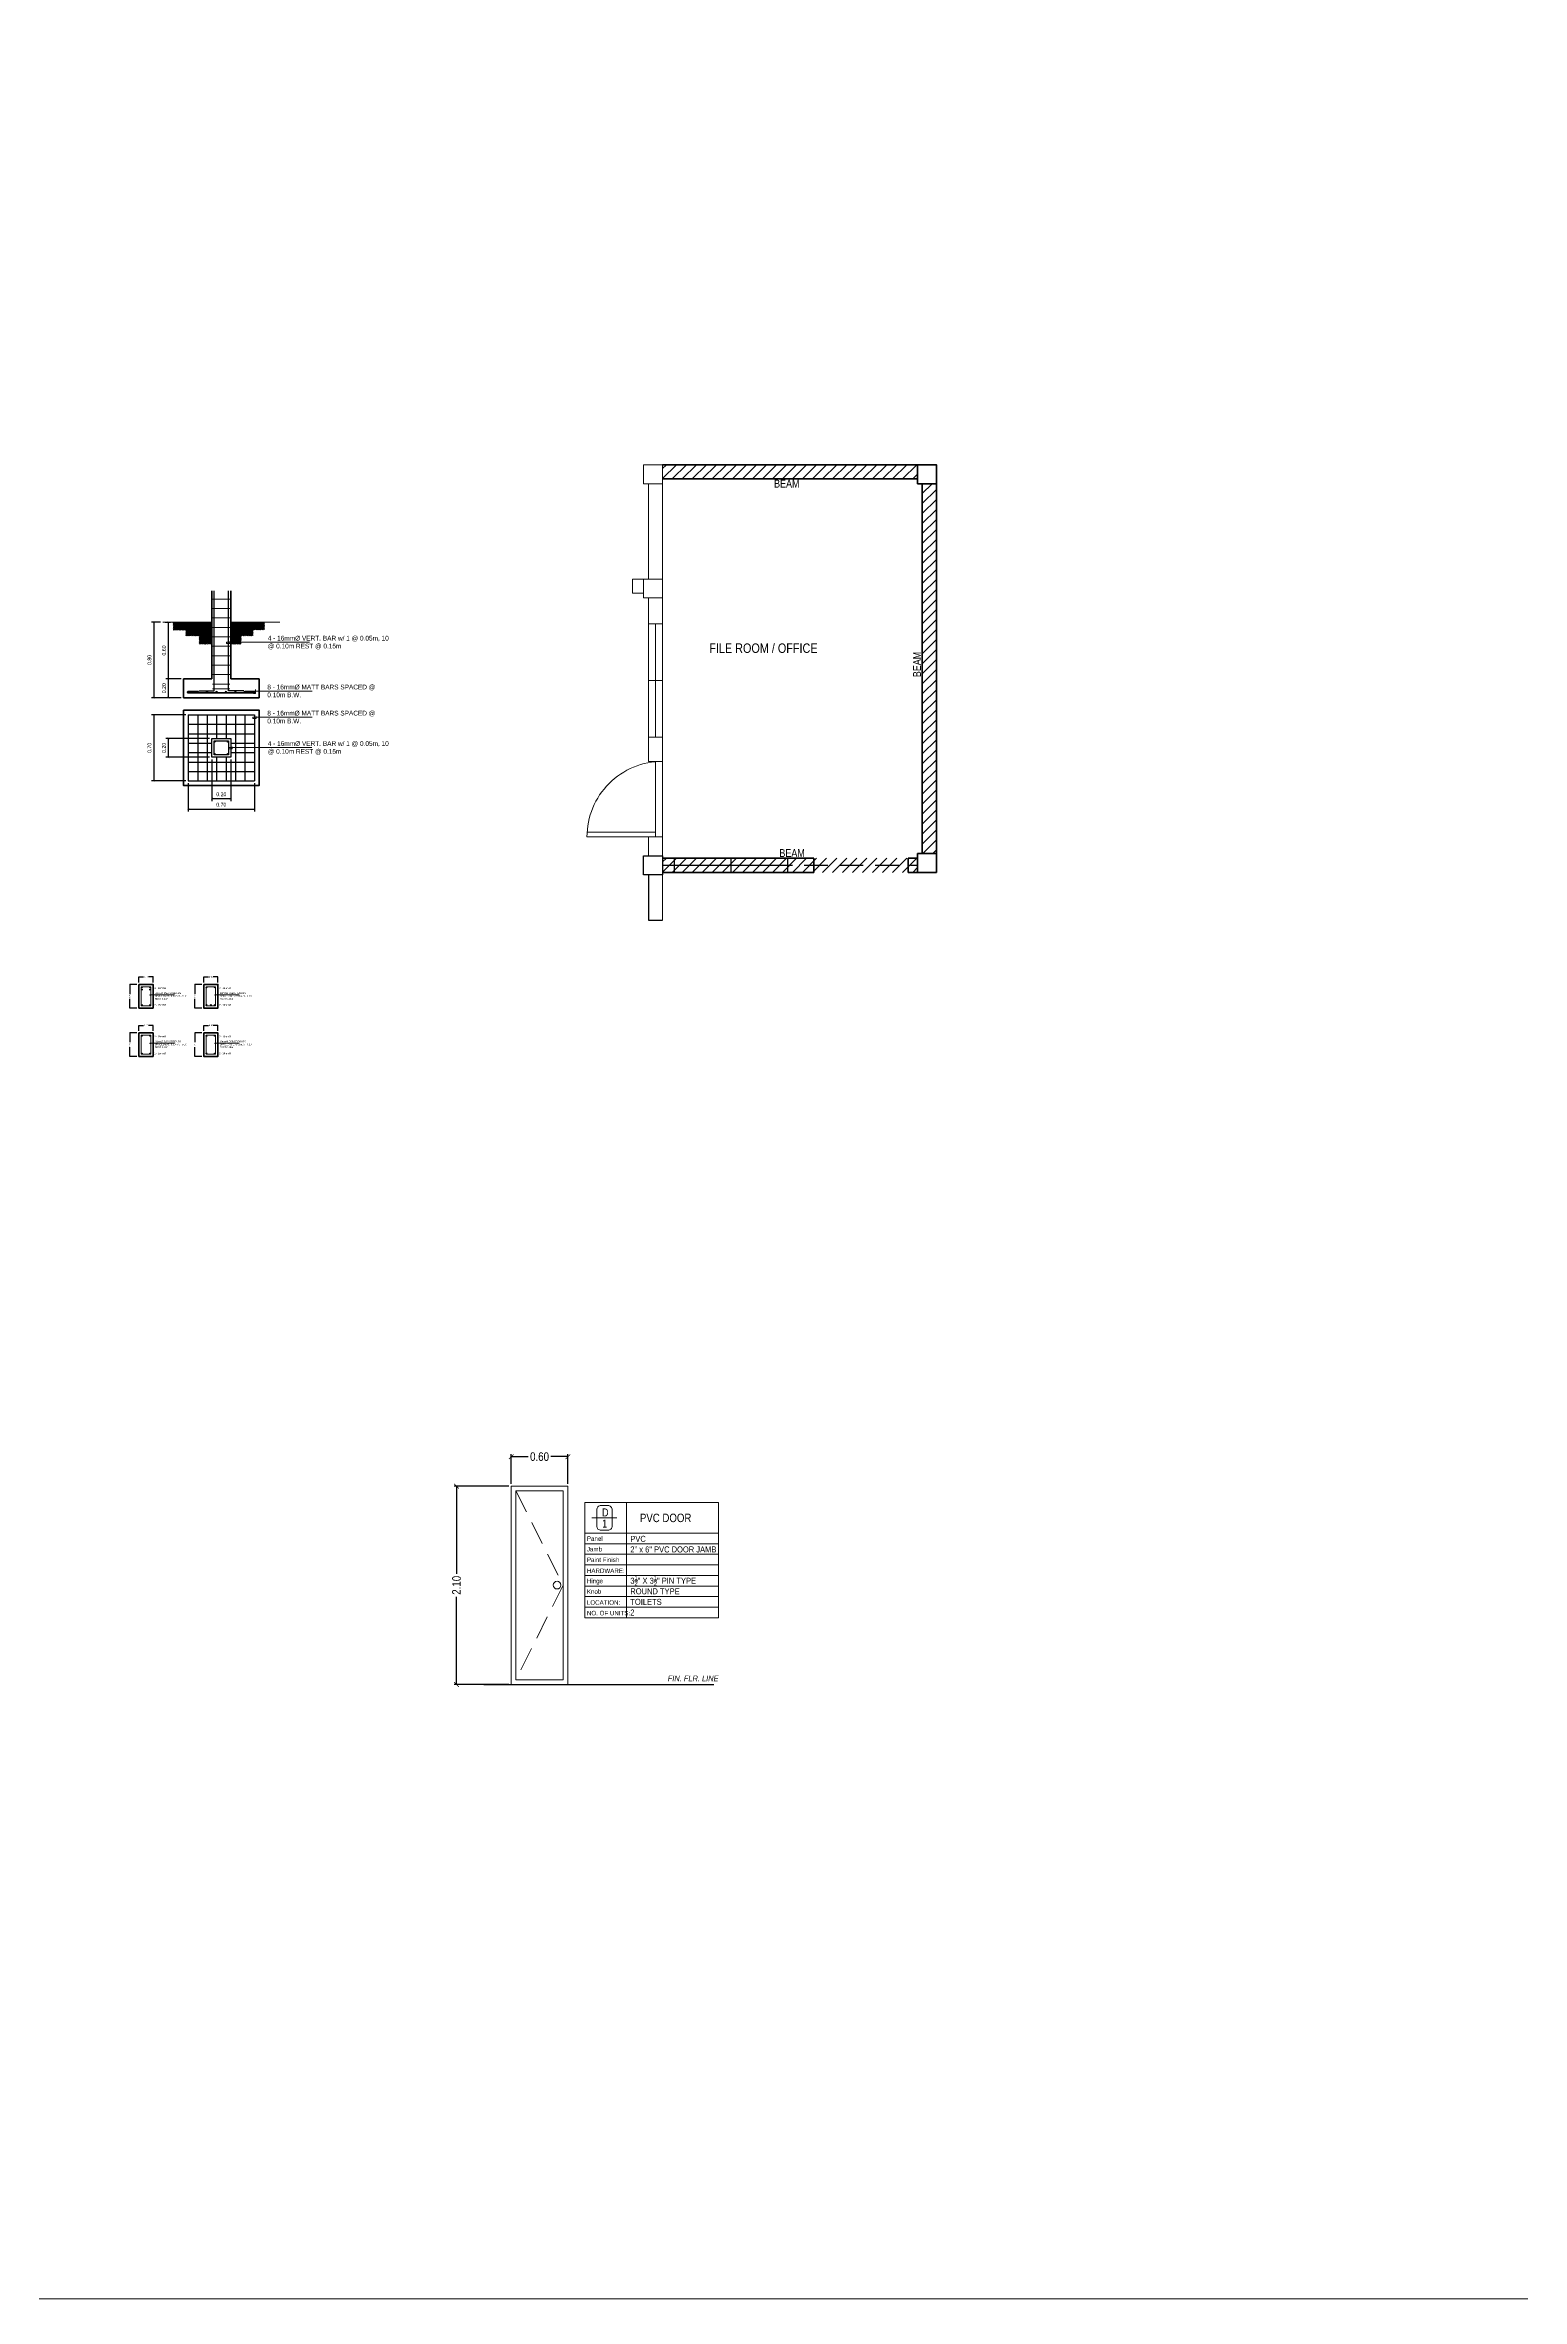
# Model space of a CAD drawing. Header units: metres. Extents: x -460 to 31334, y -1777 to 24987.
# Drawn here: x 140.36 to 155.99, y -602.96 to -579.1 of the extents above; entities that cross this region are included whole.
import ezdxf

# ---------------------------------------------------------------- set-up
doc = ezdxf.new("R2010")
doc.units = ezdxf.units.M
doc.header["$MEASUREMENT"] = 0
doc.linetypes.add('DASHED2', pattern=[0.375, 0.25, -0.125])
doc.layers.get('Defpoints').update_dxf_attribs({"color": 2})
doc.layers.add('01 FURNITURE', color=8, linetype='Continuous')
doc.layers.add('Anno_Door Sched', color=1, linetype='Continuous')
doc.layers.add('Arch_Door', color=1, linetype='Continuous', lineweight=18)
doc.styles.add('AN100', font='ARIALN.TTF', dxfattribs={"height": 0.25})
doc.styles.add('rs', font='ARIALN.TTF')
doc.styles.add('scale 75', font='ARIALN.TTF', dxfattribs={"height": 0.125})
doc.dimstyles.new('beam me', dxfattribs={"dimtxt": 0.015, "dimasz": 0.01, "dimexe": 0, "dimexo": 0.02, "dimgap": 0.01, "dimtad": 0, "dimzin": 0, "dimdsep": 46, "dimtxsty": 'rs', "dimblk": 'ARCHTICK', "dimcen": 0, "dimclrd": 1, "dimclre": 1, "dimclrt": 3, "dimadec": 0, "dimazin": 0, "dimtfac": 1, "dimtofl": 0, "dimtmove": 0, "dimatfit": 3, "dimldrblk": 'ARCHTICK', "dimfxl": 0.1, "dimtolj": 1, "dimtzin": 0, "dimarcsym": 0})
doc.dimstyles.new('column me', dxfattribs={"dimtxt": 0.04, "dimasz": 0.02, "dimexe": 0.025, "dimexo": 0.025, "dimgap": 0.025, "dimtad": 1, "dimzin": 0, "dimdsep": 46, "dimtxsty": 'rs', "dimblk": 'ARCHTICK', "dimcen": 0.025, "dimclrd": 1, "dimclre": 1, "dimclrt": 3, "dimadec": 0, "dimazin": 0, "dimtfac": 1, "dimtofl": 0, "dimtmove": 0, "dimatfit": 3, "dimldrblk": 'ARCHTICK', "dimfxl": 0.1, "dimtolj": 1, "dimtzin": 0, "dimarcsym": 0})
doc.dimstyles.new('Ra_20', dxfattribs={"dimtxt": 0.09, "dimasz": 0.05, "dimexe": 0.025, "dimexo": 0.025, "dimgap": 0.025, "dimtad": 0, "dimzin": 0, "dimdsep": 46, "dimtxsty": 'rs', "dimblk": 'ARCHTICK', "dimcen": 0.025, "dimclrd": 1, "dimclre": 1, "dimclrt": 3, "dimadec": 0, "dimazin": 0, "dimtfac": 1, "dimtofl": 0, "dimtmove": 0, "dimatfit": 3, "dimldrblk": 'ARCHTICK', "dimfxl": 0.1, "dimtolj": 1, "dimtzin": 0, "dimarcsym": 0})

# ---------------------------------------------------------------- blocks, each defined once
blk = doc.blocks.new('_ArchTick')
at = {"color": 0, "linetype": 'ByBlock', "const_width": 0.15}
blk.add_lwpolyline([(-0.5, -0.5), (0.5, 0.5)], dxfattribs=at)
blk = doc.blocks.new('*D209')
at = {"layer": '01 FURNITURE', "color": 1, "lineweight": -2, "transparency": 16777216}
for p, q in [((145.294, -594.329), (145.294, -594.017)), ((145.294, -594.042), (145.473, -594.042)), ((145.894, -594.042), (145.714, -594.042)), ((145.894, -594.329), (145.894, -594.017))]:
    blk.add_line(p, q, dxfattribs=at)
at = {"layer": 'Defpoints', "color": 0, "lineweight": 9, "transparency": 16777216}
for p in [(145.894, -594.042), (145.294, -594.354), (145.894, -594.354)]:
    blk.add_point(p, dxfattribs=at)
at = {"layer": '01 FURNITURE', "color": 1, "lineweight": -2, "transparency": 16777216, "xscale": 0.05, "yscale": 0.05, "zscale": 0.05, "rotation": 180}
blk.add_blockref('_ArchTick', (145.294, -594.042), dxfattribs=at)
at = {"layer": '01 FURNITURE', "color": 1, "lineweight": -2, "transparency": 16777216, "xscale": 0.05, "yscale": 0.05, "zscale": 0.05}
blk.add_blockref('_ArchTick', (145.894, -594.042), dxfattribs=at)
at = {"layer": '01 FURNITURE', "color": 3, "lineweight": 9, "transparency": 16777216, "insert": (145.594, -594.042), "char_height": 0.09, "attachment_point": 5, "style": 'rs'}
blk.add_mtext('\\A1;0.60', dxfattribs=at)
blk = doc.blocks.new('*D210')
at = {"layer": '01 FURNITURE', "color": 1, "lineweight": -2, "transparency": 16777216}
for p, q in [((145.269, -594.354), (144.69, -594.354)), ((144.715, -594.354), (144.715, -595.282)), ((144.715, -596.454), (144.715, -595.525)), ((145.269, -596.454), (144.69, -596.454))]:
    blk.add_line(p, q, dxfattribs=at)
at = {"layer": 'Defpoints', "color": 0, "lineweight": 9, "transparency": 16777216}
for p in [(145.294, -594.354), (144.715, -596.454), (145.294, -596.454)]:
    blk.add_point(p, dxfattribs=at)
at = {"layer": '01 FURNITURE', "color": 1, "lineweight": -2, "transparency": 16777216, "xscale": 0.05, "yscale": 0.05, "zscale": 0.05}
for p, rotation in [((144.715, -594.354), 90), ((144.715, -596.454), 270)]:
    blk.add_blockref('_ArchTick', p, dxfattribs=dict(at, rotation=rotation))
at = {"layer": '01 FURNITURE', "color": 3, "lineweight": 9, "transparency": 16777216, "insert": (144.715, -595.404), "char_height": 0.09, "attachment_point": 5, "rotation": 90, "style": 'rs'}
blk.add_mtext('\\A1;2.10', dxfattribs=at)
blk = doc.blocks.new('*D244')
at = {"layer": '01 FURNITURE', "color": 1, "lineweight": -2, "transparency": 16777216}
for p, q in [((141.85, -586.187), (141.485, -586.187)), ((141.51, -586.187), (141.51, -586.887)), ((141.85, -586.887), (141.485, -586.887))]:
    blk.add_line(p, q, dxfattribs=at)
at = {"layer": 'Defpoints', "color": 0, "lineweight": 9, "transparency": 16777216}
for p in [(141.875, -586.187), (141.51, -586.887), (141.875, -586.887)]:
    blk.add_point(p, dxfattribs=at)
at = {"layer": '01 FURNITURE', "color": 1, "lineweight": -2, "transparency": 16777216, "xscale": 0.02, "yscale": 0.02, "zscale": 0.02}
for p, rotation in [((141.51, -586.187), 90), ((141.51, -586.887), 270)]:
    blk.add_blockref('_ArchTick', p, dxfattribs=dict(at, rotation=rotation))
at = {"layer": '01 FURNITURE', "color": 3, "lineweight": 9, "transparency": 16777216, "insert": (141.464, -586.537), "char_height": 0.04, "attachment_point": 5, "rotation": 90, "style": 'rs'}
blk.add_mtext('\\A1;0.70', dxfattribs=at)
blk = doc.blocks.new('*D245')
at = {"layer": '01 FURNITURE', "color": 1, "lineweight": -2, "transparency": 16777216}
for p, q in [((142.1, -586.437), (141.638, -586.437)), ((141.663, -586.437), (141.663, -586.637)), ((142.1, -586.637), (141.638, -586.637))]:
    blk.add_line(p, q, dxfattribs=at)
at = {"layer": 'Defpoints', "color": 0, "lineweight": 9, "transparency": 16777216}
for p in [(142.125, -586.437), (141.663, -586.637), (142.125, -586.637)]:
    blk.add_point(p, dxfattribs=at)
at = {"layer": '01 FURNITURE', "color": 1, "lineweight": -2, "transparency": 16777216, "xscale": 0.02, "yscale": 0.02, "zscale": 0.02}
for p, rotation in [((141.663, -586.437), 90), ((141.663, -586.637), 270)]:
    blk.add_blockref('_ArchTick', p, dxfattribs=dict(at, rotation=rotation))
at = {"layer": '01 FURNITURE', "color": 3, "lineweight": 9, "transparency": 16777216, "insert": (141.618, -586.537), "char_height": 0.04, "attachment_point": 5, "rotation": 90, "style": 'rs'}
blk.add_mtext('\\A1;0.20', dxfattribs=at)
blk = doc.blocks.new('*D246')
at = {"layer": '01 FURNITURE', "color": 1, "lineweight": -2, "transparency": 16777216}
for p, q in [((141.875, -586.912), (141.875, -587.21)), ((142.575, -586.912), (142.575, -587.21)), ((141.875, -587.185), (142.575, -587.185))]:
    blk.add_line(p, q, dxfattribs=at)
at = {"layer": 'Defpoints', "color": 0, "lineweight": 9, "transparency": 16777216}
for p in [(141.875, -586.887), (142.575, -586.887), (142.575, -587.185)]:
    blk.add_point(p, dxfattribs=at)
at = {"layer": '01 FURNITURE', "color": 1, "lineweight": -2, "transparency": 16777216, "xscale": 0.02, "yscale": 0.02, "zscale": 0.02, "rotation": 180}
blk.add_blockref('_ArchTick', (141.875, -587.185), dxfattribs=at)
at = {"layer": '01 FURNITURE', "color": 1, "lineweight": -2, "transparency": 16777216, "xscale": 0.02, "yscale": 0.02, "zscale": 0.02}
blk.add_blockref('_ArchTick', (142.575, -587.185), dxfattribs=at)
at = {"layer": '01 FURNITURE', "color": 3, "lineweight": 9, "transparency": 16777216, "insert": (142.225, -587.139), "char_height": 0.04, "attachment_point": 5, "style": 'rs'}
blk.add_mtext('\\A1;0.70', dxfattribs=at)
blk = doc.blocks.new('*D247')
at = {"layer": '01 FURNITURE', "color": 1, "lineweight": -2, "transparency": 16777216}
for p, q in [((142.125, -586.662), (142.125, -587.1)), ((142.325, -586.662), (142.325, -587.1)), ((142.125, -587.075), (142.325, -587.075))]:
    blk.add_line(p, q, dxfattribs=at)
at = {"layer": 'Defpoints', "color": 0, "lineweight": 9, "transparency": 16777216}
for p in [(142.125, -586.637), (142.325, -586.637), (142.325, -587.075)]:
    blk.add_point(p, dxfattribs=at)
at = {"layer": '01 FURNITURE', "color": 1, "lineweight": -2, "transparency": 16777216, "xscale": 0.02, "yscale": 0.02, "zscale": 0.02, "rotation": 180}
blk.add_blockref('_ArchTick', (142.125, -587.075), dxfattribs=at)
at = {"layer": '01 FURNITURE', "color": 1, "lineweight": -2, "transparency": 16777216, "xscale": 0.02, "yscale": 0.02, "zscale": 0.02}
blk.add_blockref('_ArchTick', (142.325, -587.075), dxfattribs=at)
at = {"layer": '01 FURNITURE', "color": 3, "lineweight": 9, "transparency": 16777216, "insert": (142.225, -587.029), "char_height": 0.04, "attachment_point": 5, "style": 'rs'}
blk.add_mtext('\\A1;0.20', dxfattribs=at)
blk = doc.blocks.new('*D248')
at = {"layer": '01 FURNITURE', "color": 1, "lineweight": -2, "transparency": 16777216}
for p, q in [((141.63, -585.206), (141.688, -585.206)), ((141.663, -585.206), (141.663, -585.806)), ((141.8, -585.806), (141.638, -585.806))]:
    blk.add_line(p, q, dxfattribs=at)
at = {"layer": 'Defpoints', "color": 0, "lineweight": 9, "transparency": 16777216}
for p in [(141.605, -585.206), (141.663, -585.806), (141.825, -585.806)]:
    blk.add_point(p, dxfattribs=at)
at = {"layer": '01 FURNITURE', "color": 1, "lineweight": -2, "transparency": 16777216, "xscale": 0.02, "yscale": 0.02, "zscale": 0.02}
for p, rotation in [((141.663, -585.206), 90), ((141.663, -585.806), 270)]:
    blk.add_blockref('_ArchTick', p, dxfattribs=dict(at, rotation=rotation))
at = {"layer": '01 FURNITURE', "color": 3, "lineweight": 9, "transparency": 16777216, "insert": (141.618, -585.506), "char_height": 0.04, "attachment_point": 5, "rotation": 90, "style": 'rs'}
blk.add_mtext('\\A1;0.60', dxfattribs=at)
blk = doc.blocks.new('*D249')
at = {"layer": '01 FURNITURE', "color": 1, "lineweight": -2, "transparency": 16777216}
for p, q in [((141.8, -585.806), (141.638, -585.806)), ((141.663, -585.806), (141.663, -586.006)), ((141.8, -586.006), (141.638, -586.006))]:
    blk.add_line(p, q, dxfattribs=at)
at = {"layer": 'Defpoints', "color": 0, "lineweight": 9, "transparency": 16777216}
for p in [(141.825, -585.806), (141.663, -586.006), (141.825, -586.006)]:
    blk.add_point(p, dxfattribs=at)
at = {"layer": '01 FURNITURE', "color": 1, "lineweight": -2, "transparency": 16777216, "xscale": 0.02, "yscale": 0.02, "zscale": 0.02}
for p, rotation in [((141.663, -585.806), 90), ((141.663, -586.006), 270)]:
    blk.add_blockref('_ArchTick', p, dxfattribs=dict(at, rotation=rotation))
at = {"layer": '01 FURNITURE', "color": 3, "lineweight": 9, "transparency": 16777216, "insert": (141.618, -585.906), "char_height": 0.04, "attachment_point": 5, "rotation": 90, "style": 'rs'}
blk.add_mtext('\\A1;0.20', dxfattribs=at)
blk = doc.blocks.new('*D250')
at = {"layer": '01 FURNITURE', "color": 1, "lineweight": -2, "transparency": 16777216}
for p, q in [((141.58, -585.206), (141.485, -585.206)), ((141.51, -585.206), (141.51, -586.006)), ((141.8, -586.006), (141.485, -586.006))]:
    blk.add_line(p, q, dxfattribs=at)
at = {"layer": 'Defpoints', "color": 0, "lineweight": 9, "transparency": 16777216}
for p in [(141.605, -585.206), (141.51, -586.006), (141.825, -586.006)]:
    blk.add_point(p, dxfattribs=at)
at = {"layer": '01 FURNITURE', "color": 1, "lineweight": -2, "transparency": 16777216, "xscale": 0.02, "yscale": 0.02, "zscale": 0.02}
for p, rotation in [((141.51, -585.206), 90), ((141.51, -586.006), 270)]:
    blk.add_blockref('_ArchTick', p, dxfattribs=dict(at, rotation=rotation))
at = {"layer": '01 FURNITURE', "color": 3, "lineweight": 9, "transparency": 16777216, "insert": (141.464, -585.606), "char_height": 0.04, "attachment_point": 5, "rotation": 90, "style": 'rs'}
blk.add_mtext('\\A1;0.80', dxfattribs=at)
blk = doc.blocks.new('*D251')
at = {"layer": '01 FURNITURE', "color": 1, "lineweight": -2, "transparency": 16777216}
for p, q in [((141.332, -589.042), (141.256, -589.042)), ((141.256, -589.042), (141.256, -589.141)), ((141.256, -589.292), (141.256, -589.193)), ((141.332, -589.292), (141.256, -589.292))]:
    blk.add_line(p, q, dxfattribs=at)
at = {"layer": 'Defpoints', "color": 0, "lineweight": 9, "transparency": 16777216}
for p in [(141.352, -589.042), (141.256, -589.292), (141.352, -589.292)]:
    blk.add_point(p, dxfattribs=at)
at = {"layer": '01 FURNITURE', "color": 1, "lineweight": -2, "transparency": 16777216, "xscale": 0.01, "yscale": 0.01, "zscale": 0.01}
for p, rotation in [((141.256, -589.042), 90), ((141.256, -589.292), 270)]:
    blk.add_blockref('_ArchTick', p, dxfattribs=dict(at, rotation=rotation))
at = {"layer": '01 FURNITURE', "color": 3, "lineweight": 9, "transparency": 16777216, "insert": (141.256, -589.167), "char_height": 0.015, "attachment_point": 5, "rotation": 90, "style": 'rs'}
blk.add_mtext('\\A1;0.25', dxfattribs=at)
blk = doc.blocks.new('*D252')
at = {"layer": '01 FURNITURE', "color": 1, "lineweight": -2, "transparency": 16777216}
for p, q in [((141.352, -589.022), (141.352, -588.963)), ((141.352, -588.963), (141.401, -588.963)), ((141.502, -588.963), (141.453, -588.963)), ((141.502, -589.022), (141.502, -588.963))]:
    blk.add_line(p, q, dxfattribs=at)
at = {"layer": 'Defpoints', "color": 0, "lineweight": 9, "transparency": 16777216}
for p in [(141.502, -588.963), (141.352, -589.042), (141.502, -589.042)]:
    blk.add_point(p, dxfattribs=at)
at = {"layer": '01 FURNITURE', "color": 1, "lineweight": -2, "transparency": 16777216, "xscale": 0.01, "yscale": 0.01, "zscale": 0.01, "rotation": 180}
blk.add_blockref('_ArchTick', (141.352, -588.963), dxfattribs=at)
at = {"layer": '01 FURNITURE', "color": 1, "lineweight": -2, "transparency": 16777216, "xscale": 0.01, "yscale": 0.01, "zscale": 0.01}
blk.add_blockref('_ArchTick', (141.502, -588.963), dxfattribs=at)
at = {"layer": '01 FURNITURE', "color": 3, "lineweight": 9, "transparency": 16777216, "insert": (141.427, -588.963), "char_height": 0.015, "attachment_point": 5, "style": 'rs'}
blk.add_mtext('\\A1;0.15', dxfattribs=at)
blk = doc.blocks.new('*D253')
at = {"layer": '01 FURNITURE', "color": 1, "lineweight": -2, "transparency": 16777216}
for p, q in [((141.332, -589.555), (141.256, -589.555)), ((141.256, -589.555), (141.256, -589.654)), ((141.256, -589.805), (141.256, -589.706)), ((141.332, -589.805), (141.256, -589.805))]:
    blk.add_line(p, q, dxfattribs=at)
at = {"layer": 'Defpoints', "color": 0, "lineweight": 9, "transparency": 16777216}
for p in [(141.352, -589.555), (141.256, -589.805), (141.352, -589.805)]:
    blk.add_point(p, dxfattribs=at)
at = {"layer": '01 FURNITURE', "color": 1, "lineweight": -2, "transparency": 16777216, "xscale": 0.01, "yscale": 0.01, "zscale": 0.01}
for p, rotation in [((141.256, -589.555), 90), ((141.256, -589.805), 270)]:
    blk.add_blockref('_ArchTick', p, dxfattribs=dict(at, rotation=rotation))
at = {"layer": '01 FURNITURE', "color": 3, "lineweight": 9, "transparency": 16777216, "insert": (141.256, -589.68), "char_height": 0.015, "attachment_point": 5, "rotation": 90, "style": 'rs'}
blk.add_mtext('\\A1;0.25', dxfattribs=at)
blk = doc.blocks.new('*D254')
at = {"layer": '01 FURNITURE', "color": 1, "lineweight": -2, "transparency": 16777216}
for p, q in [((141.352, -589.535), (141.352, -589.476)), ((141.352, -589.476), (141.401, -589.476)), ((141.502, -589.476), (141.453, -589.476)), ((141.502, -589.535), (141.502, -589.476))]:
    blk.add_line(p, q, dxfattribs=at)
at = {"layer": 'Defpoints', "color": 0, "lineweight": 9, "transparency": 16777216}
for p in [(141.352, -589.555), (141.502, -589.476), (141.502, -589.555)]:
    blk.add_point(p, dxfattribs=at)
at = {"layer": '01 FURNITURE', "color": 1, "lineweight": -2, "transparency": 16777216, "xscale": 0.01, "yscale": 0.01, "zscale": 0.01, "rotation": 180}
blk.add_blockref('_ArchTick', (141.352, -589.476), dxfattribs=at)
at = {"layer": '01 FURNITURE', "color": 1, "lineweight": -2, "transparency": 16777216, "xscale": 0.01, "yscale": 0.01, "zscale": 0.01}
blk.add_blockref('_ArchTick', (141.502, -589.476), dxfattribs=at)
at = {"layer": '01 FURNITURE', "color": 3, "lineweight": 9, "transparency": 16777216, "insert": (141.427, -589.476), "char_height": 0.015, "attachment_point": 5, "style": 'rs'}
blk.add_mtext('\\A1;0.15', dxfattribs=at)
blk = doc.blocks.new('*D255')
at = {"layer": '01 FURNITURE', "color": 1, "lineweight": -2, "transparency": 16777216}
for p, q in [((142.019, -589.042), (141.943, -589.042)), ((141.943, -589.042), (141.943, -589.141)), ((141.943, -589.292), (141.943, -589.193)), ((142.019, -589.292), (141.943, -589.292))]:
    blk.add_line(p, q, dxfattribs=at)
at = {"layer": 'Defpoints', "color": 0, "lineweight": 9, "transparency": 16777216}
for p in [(142.039, -589.042), (141.943, -589.292), (142.039, -589.292)]:
    blk.add_point(p, dxfattribs=at)
at = {"layer": '01 FURNITURE', "color": 1, "lineweight": -2, "transparency": 16777216, "xscale": 0.01, "yscale": 0.01, "zscale": 0.01}
for p, rotation in [((141.943, -589.042), 90), ((141.943, -589.292), 270)]:
    blk.add_blockref('_ArchTick', p, dxfattribs=dict(at, rotation=rotation))
at = {"layer": '01 FURNITURE', "color": 3, "lineweight": 9, "transparency": 16777216, "insert": (141.943, -589.167), "char_height": 0.015, "attachment_point": 5, "rotation": 90, "style": 'rs'}
blk.add_mtext('\\A1;0.25', dxfattribs=at)
blk = doc.blocks.new('*D256')
at = {"layer": '01 FURNITURE', "color": 1, "lineweight": -2, "transparency": 16777216}
for p, q in [((142.039, -589.022), (142.039, -588.963)), ((142.039, -588.963), (142.088, -588.963)), ((142.189, -588.963), (142.14, -588.963)), ((142.189, -589.022), (142.189, -588.963))]:
    blk.add_line(p, q, dxfattribs=at)
at = {"layer": 'Defpoints', "color": 0, "lineweight": 9, "transparency": 16777216}
for p in [(142.189, -588.963), (142.039, -589.042), (142.189, -589.042)]:
    blk.add_point(p, dxfattribs=at)
at = {"layer": '01 FURNITURE', "color": 1, "lineweight": -2, "transparency": 16777216, "xscale": 0.01, "yscale": 0.01, "zscale": 0.01, "rotation": 180}
blk.add_blockref('_ArchTick', (142.039, -588.963), dxfattribs=at)
at = {"layer": '01 FURNITURE', "color": 1, "lineweight": -2, "transparency": 16777216, "xscale": 0.01, "yscale": 0.01, "zscale": 0.01}
blk.add_blockref('_ArchTick', (142.189, -588.963), dxfattribs=at)
at = {"layer": '01 FURNITURE', "color": 3, "lineweight": 9, "transparency": 16777216, "insert": (142.114, -588.963), "char_height": 0.015, "attachment_point": 5, "style": 'rs'}
blk.add_mtext('\\A1;0.15', dxfattribs=at)
blk = doc.blocks.new('*D257')
at = {"layer": '01 FURNITURE', "color": 1, "lineweight": -2, "transparency": 16777216}
for p, q in [((142.019, -589.555), (141.943, -589.555)), ((141.943, -589.555), (141.943, -589.654)), ((141.943, -589.805), (141.943, -589.706)), ((142.019, -589.805), (141.943, -589.805))]:
    blk.add_line(p, q, dxfattribs=at)
at = {"layer": 'Defpoints', "color": 0, "lineweight": 9, "transparency": 16777216}
for p in [(142.039, -589.555), (141.943, -589.805), (142.039, -589.805)]:
    blk.add_point(p, dxfattribs=at)
at = {"layer": '01 FURNITURE', "color": 1, "lineweight": -2, "transparency": 16777216, "xscale": 0.01, "yscale": 0.01, "zscale": 0.01}
for p, rotation in [((141.943, -589.555), 90), ((141.943, -589.805), 270)]:
    blk.add_blockref('_ArchTick', p, dxfattribs=dict(at, rotation=rotation))
at = {"layer": '01 FURNITURE', "color": 3, "lineweight": 9, "transparency": 16777216, "insert": (141.943, -589.68), "char_height": 0.015, "attachment_point": 5, "rotation": 90, "style": 'rs'}
blk.add_mtext('\\A1;0.25', dxfattribs=at)
blk = doc.blocks.new('*D258')
at = {"layer": '01 FURNITURE', "color": 1, "lineweight": -2, "transparency": 16777216}
for p, q in [((142.039, -589.535), (142.039, -589.476)), ((142.039, -589.476), (142.088, -589.476)), ((142.189, -589.476), (142.14, -589.476)), ((142.189, -589.535), (142.189, -589.476))]:
    blk.add_line(p, q, dxfattribs=at)
at = {"layer": 'Defpoints', "color": 0, "lineweight": 9, "transparency": 16777216}
for p in [(142.039, -589.555), (142.189, -589.476), (142.189, -589.555)]:
    blk.add_point(p, dxfattribs=at)
at = {"layer": '01 FURNITURE', "color": 1, "lineweight": -2, "transparency": 16777216, "xscale": 0.01, "yscale": 0.01, "zscale": 0.01, "rotation": 180}
blk.add_blockref('_ArchTick', (142.039, -589.476), dxfattribs=at)
at = {"layer": '01 FURNITURE', "color": 1, "lineweight": -2, "transparency": 16777216, "xscale": 0.01, "yscale": 0.01, "zscale": 0.01}
blk.add_blockref('_ArchTick', (142.189, -589.476), dxfattribs=at)
at = {"layer": '01 FURNITURE', "color": 3, "lineweight": 9, "transparency": 16777216, "insert": (142.114, -589.476), "char_height": 0.015, "attachment_point": 5, "style": 'rs'}
blk.add_mtext('\\A1;0.15', dxfattribs=at)
blk = doc.blocks.new('Door Description')
at = {"layer": 'Arch_Door', "color": 2, "linetype": 'Continuous', "ltscale": 0.5}
for p, q in [((20.298, 713.054), (22.525, 713.054)), ((20.298, 713.054), (20.298, 711.137)), ((22.525, 713.054), (22.525, 711.137)), ((20.298, 712.545), (22.525, 712.545)), ((20.298, 712.017), (22.525, 712.017)), ((20.298, 711.841), (22.525, 711.841)), ((20.298, 711.489), (22.525, 711.489)), ((20.298, 711.313), (22.525, 711.313)), ((20.298, 711.137), (22.525, 711.137))]:
    blk.add_line(p, q, dxfattribs=at)
at = {"layer": 'Arch_Door', "color": 1, "linetype": 'Continuous', "ltscale": 0.5}
for p, q in [((20.994, 713.054), (20.994, 712.545)), ((20.298, 712.369), (22.525, 712.369)), ((20.994, 712.545), (20.994, 711.137)), ((20.298, 712.193), (22.525, 712.193)), ((20.298, 711.665), (22.525, 711.665)), ((22.224, 711.313), (22.525, 711.313))]:
    blk.add_line(p, q, dxfattribs=at)
at = {"layer": 'Arch_Door', "color": 3, "char_height": 0.075, "width": 2.65528, "attachment_point": 1, "style": 'scale 75'}
for s, insert in [('Jamb', (20.334, 712.316)), ('Panel', (20.334, 712.492)), ('Paint Finish', (20.334, 712.14)), ('HARDWARE:', (20.334, 711.957)), ('Hinge', (20.334, 711.787)), ('Knob', (20.334, 711.611)), ('LOCATION:', (20.334, 711.429)), ('NO. OF UNITS:', (20.334, 711.253))]:
    blk.add_mtext(s, dxfattribs=dict(at, insert=insert))
blk = doc.blocks.new('Door')
at = {"layer": 'Anno_Door Sched', "lineweight": 9, "ltscale": 0.5}
blk.add_line((12.788, 558.385), (12.372, 558.385), dxfattribs=at)
at = {"layer": 'Anno_Door Sched', "lineweight": 9}
blk.add_lwpolyline([(12.524, 558.591), (12.637, 558.591, -0.414214), (12.71, 558.518), (12.71, 558.251, -0.414214), (12.637, 558.178), (12.524, 558.178, -0.414214), (12.451, 558.251), (12.451, 558.518, -0.414214)], format="xyb", close=True, dxfattribs=at)
at = {"layer": 'Anno_Door Sched', "linetype": 'Continuous', "insert": (12.538, 558.542), "char_height": 0.133, "width": 0.06509, "attachment_point": 1, "style": 'AN100'}
blk.add_mtext('D', dxfattribs=at)

msp = doc.modelspace()

# ---------------------------------------------------------------- hatches: boundary and pattern name
at = {"layer": '01 FURNITURE', "lineweight": 15, "transparency": 33554618}
h = msp.add_hatch(dxfattribs=at)
h.set_pattern_fill('ANSI31', color=1, scale=0.6)
h.paths.add_polyline_path([(149.59624, -583.54011), (146.89624, -583.54011), (146.89624, -583.69011), (149.59624, -583.69011)])
h = msp.add_hatch(dxfattribs=at)
h.set_pattern_fill('ANSI31', color=1, scale=0.6)
h.set_pattern_definition([(45, (15.954736, -28.636395), (-0.053033009, 0.053033009), [])])
h.paths.add_polyline_path([(149.79624, -583.74011), (149.64624, -583.74011), (149.64624, -587.65511), (149.79624, -587.65511)])
at = {"layer": '01 FURNITURE', "lineweight": 9, "transparency": 33554618}
h = msp.add_hatch(dxfattribs=at)
h.set_pattern_fill('EARTH', color=3, scale=0.1, angle=51)
h.set_pattern_definition([(51, (-27.880364, 0), (-0.0036956393, 0.0351616588), [0.025, -0.025]), (51, (-27.88765, 0.0059), (-0.0036956393, 0.0351616588), [0.025, -0.025]), (51, (-27.894936, 0.0118), (-0.0036956393, 0.0351616588), [0.025, -0.025]), (141, (-27.895398, 0.016195), (-0.0351616588, -0.0036956393), [0.025, -0.025]), (141, (-27.889498, 0.02348), (-0.0351616588, -0.0036956393), [0.025, -0.025]), (141, (-27.883598, 0.030766), (-0.0351616588, -0.0036956393), [0.025, -0.025])])
h.paths.add_polyline_path([(142.12469, -585.20579), (141.71661, -585.20579), (141.71661, -585.29035), (141.84748, -585.29035), (141.84748, -585.35159), (141.98978, -585.35159), (141.98978, -585.43878), (142.12469, -585.43878)])
h.paths.add_polyline_path([(142.56037, -585.28609), (142.68293, -585.28609), (142.68293, -585.20579), (142.32469, -585.20579), (142.32469, -585.43878), (142.43651, -585.43878), (142.43651, -585.35053), (142.56037, -585.35053)])
at = {"layer": '01 FURNITURE', "lineweight": 15, "transparency": 33554618}
h = msp.add_hatch(dxfattribs=at)
h.set_pattern_fill('ANSI31', color=1, scale=0.6)
h.set_pattern_definition([(45, (0, -4.165), (-0.053033009, 0.053033009), [])])
h.paths.add_polyline_path([(149.59624, -587.70511), (146.89624, -587.70511), (146.89624, -587.85511), (149.59624, -587.85511)])

# ---------------------------------------------------------------- linework, layer by layer
at = {"layer": '01 FURNITURE', "color": 18, "lineweight": 40, "true_color": 0x000000}
for p, q in [((146.89624, -583.54011), (149.79624, -583.54011)), ((146.89624, -583.69011), (149.59624, -583.69011)), ((149.79624, -583.54011), (149.79624, -587.85511)), ((149.64624, -583.74011), (149.64624, -587.65511)), ((146.89624, -587.70511), (148.49924, -587.70511)), ((149.49827, -587.70511), (149.59624, -587.70511)), ((149.49827, -587.70511), (149.49827, -587.85511)), ((146.89624, -587.85511), (148.49827, -587.85511)), ((149.49827, -587.85511), (149.79624, -587.85511))]:
    msp.add_line(p, q, dxfattribs=at)
at = {"layer": '01 FURNITURE', "color": 18, "lineweight": 20, "true_color": 0x000000}
for p, q in [((146.74624, -583.74011), (146.74624, -584.75011)), ((146.89624, -583.74011), (146.89624, -588.36241)), ((146.57942, -584.75011), (146.69624, -584.75011)), ((146.57942, -584.90011), (146.69624, -584.90011)), ((146.74624, -584.95011), (146.74624, -586.68011)), ((146.74624, -585.22211), (146.89624, -585.22211)), ((146.82124, -585.22211), (146.82124, -586.42211)), ((146.74624, -585.82211), (146.89624, -585.82211)), ((146.74624, -586.42211), (146.89624, -586.42211)), ((146.89624, -586.68011), (146.74624, -586.68011)), ((146.82124, -586.68353), (146.82124, -587.48011)), ((146.89624, -587.48011), (146.09624, -587.48011)), ((146.82124, -587.43011), (146.09774, -587.43011)), ((146.74624, -587.48011), (146.74624, -587.68011))]:
    msp.add_line(p, q, dxfattribs=at)
at = {"layer": '01 FURNITURE', "color": 250, "lineweight": 40}
for p, q in [((142.12469, -585.80579), (142.12469, -584.87553)), ((142.32469, -585.80579), (142.32469, -584.87553))]:
    msp.add_line(p, q, dxfattribs=at)
at = {"layer": '01 FURNITURE', "color": 250, "lineweight": 30}
for p, q in [((142.14969, -585.93281), (142.14969, -584.87553)), ((142.29969, -585.93281), (142.29969, -584.87553)), ((141.98758, -585.93281), (142.14969, -585.93281)), ((142.46345, -585.93281), (142.29969, -585.93281))]:
    msp.add_line(p, q, dxfattribs=at)
at = {"layer": '01 FURNITURE', "color": 250, "lineweight": 20}
msp.add_line((146.57942, -584.75011), (146.57942, -584.90011), dxfattribs=at)
at = {"layer": '01 FURNITURE', "color": 250, "lineweight": 13}
for p, q in [((142.13319, -584.9616), (142.31657, -584.9616)), ((142.13319, -585.0616), (142.31657, -585.0616)), ((142.13319, -585.1616), (142.31657, -585.1616)), ((142.13319, -585.2616), (142.31657, -585.2616)), ((142.13319, -585.3616), (142.31657, -585.3616)), ((142.13319, -585.4616), (142.31657, -585.4616)), ((142.13319, -585.5616), (142.31657, -585.5616)), ((142.13319, -585.6616), (142.31657, -585.6616)), ((142.13319, -585.7616), (142.31657, -585.7616)), ((142.13319, -585.8616), (142.31657, -585.8616)), ((142.13319, -585.9116), (142.31657, -585.9116))]:
    msp.add_line(p, q, dxfattribs=at)
at = {"layer": '01 FURNITURE', "color": 250, "lineweight": 9}
for p, q in [((141.60509, -585.20579), (142.12469, -585.20579)), ((142.32469, -585.20579), (142.8443, -585.20579)), ((141.8242, -585.94115), (141.82469, -585.94115))]:
    msp.add_line(p, q, dxfattribs=at)
at = {"layer": '01 FURNITURE', "color": 4, "lineweight": 40}
for p, q in [((141.82469, -586.00579), (141.82469, -585.80579)), ((141.82469, -585.80579), (142.12469, -585.80579)), ((142.32469, -585.80579), (142.62469, -585.80579)), ((142.62469, -586.00579), (142.62469, -585.80579)), ((141.82469, -586.00579), (142.62469, -586.00579))]:
    msp.add_line(p, q, dxfattribs=at)
at = {"layer": '01 FURNITURE', "color": 1, "lineweight": 35}
for p, q in [((141.87404, -585.94115), (141.97469, -585.94115)), ((141.87404, -585.95579), (142.57587, -585.95579)), ((142.47469, -585.94115), (142.57587, -585.94115))]:
    msp.add_line(p, q, dxfattribs=at)
at = {"layer": '01 FURNITURE', "color": 1, "lineweight": 25}
for p, q in [((141.87479, -586.18713), (141.87479, -586.88713)), ((141.97479, -586.18713), (141.97479, -586.88713)), ((142.07479, -586.18713), (142.07479, -586.88713)), ((142.17479, -586.18713), (142.17479, -586.43713)), ((142.27479, -586.18713), (142.27479, -586.43713)), ((142.37479, -586.18713), (142.37479, -586.88713)), ((142.47479, -586.18713), (142.47479, -586.88713)), ((142.57479, -586.18713), (142.57479, -586.88713)), ((142.17479, -586.63713), (142.17479, -586.88713)), ((142.27479, -586.63713), (142.27479, -586.88713)), ((141.87479, -586.88713), (142.57479, -586.88713))]:
    msp.add_line(p, q, dxfattribs=at)
at = {"layer": '01 FURNITURE', "color": 18, "linetype": 'DASHED2', "lineweight": 30, "true_color": 0x000000}
msp.add_line((146.89624, -587.78011), (149.59624, -587.78011), dxfattribs=at)
at = {"layer": '01 FURNITURE', "color": 18, "lineweight": 30, "true_color": 0x000000}
for p, q in [((147.01773, -587.70511), (147.01773, -587.85511)), ((147.01773, -587.78011), (148.21773, -587.78011)), ((147.61773, -587.70511), (147.61773, -587.85511)), ((148.21773, -587.70511), (148.21773, -587.85511)), ((146.74624, -587.88011), (146.74624, -588.36241)), ((146.74624, -588.36241), (146.89624, -588.36241))]:
    msp.add_line(p, q, dxfattribs=at)
at = {"layer": '01 FURNITURE', "color": 4, "lineweight": 20}
for p, q in [((145.29368, -594.35364), (145.89368, -594.35364)), ((145.29368, -596.45364), (145.29368, -594.35364)), ((145.89368, -596.45364), (145.89368, -594.35364))]:
    msp.add_line(p, q, dxfattribs=at)
at = {"layer": '01 FURNITURE', "color": 3, "lineweight": 9}
for p, q in [((145.34368, -594.40364), (145.84368, -594.40364)), ((145.34368, -596.40364), (145.34368, -594.40364)), ((145.84368, -596.40364), (145.84368, -594.40364)), ((145.34368, -596.40364), (145.84368, -596.40364))]:
    msp.add_line(p, q, dxfattribs=at)
at = {"layer": '01 FURNITURE', "color": 250, "linetype": 'DASHED2', "lineweight": 13}
for p, q in [((145.34368, -594.40364), (145.84368, -595.40364)), ((145.84368, -595.40364), (145.34368, -596.40364))]:
    msp.add_line(p, q, dxfattribs=at)
at = {"layer": '01 FURNITURE', "color": 1, "lineweight": 30}
msp.add_line((145.00368, -596.45364), (147.43987, -596.45364), dxfattribs=at)
at = {"layer": '01 FURNITURE', "color": 3, "lineweight": 5}
msp.add_lwpolyline([(118.91558, -527.83706), (366.22777, -527.83706), (366.22777, -602.96018), (118.91558, -602.96018)], close=True, dxfattribs=at)
at = {"layer": '01 FURNITURE', "color": 18, "lineweight": 20, "true_color": 0x000000}
for points in [[(146.69624, -583.54011), (146.89624, -583.54011), (146.89624, -583.74011), (146.69624, -583.74011)], [(146.69624, -584.75011), (146.89624, -584.75011), (146.89624, -584.95011), (146.69624, -584.95011)]]:
    msp.add_lwpolyline(points, close=True, dxfattribs=at)
at = {"layer": '01 FURNITURE', "color": 18, "lineweight": 40, "true_color": 0x000000}
for points in [[(149.59624, -583.54011), (149.79624, -583.54011), (149.79624, -583.74011), (149.59624, -583.74011)], [(149.59624, -587.65511), (149.79624, -587.65511), (149.79624, -587.85511), (149.59624, -587.85511)]]:
    msp.add_lwpolyline(points, close=True, dxfattribs=at)
at = {"layer": '01 FURNITURE', "color": 250, "lineweight": 9}
for points in [[(142.31581, -585.4096), (142.31581, -585.43177), (142.28071, -585.43177), (142.28071, -585.41838), (143.15775, -585.41838)], [(142.58662, -585.91938), (142.58662, -585.96103), (142.56437, -585.96103), (142.56437, -585.93657), (143.18697, -585.93657)], [(142.59229, -586.20424), (142.59229, -586.22641), (142.55719, -586.22641), (142.55719, -586.21302), (143.18697, -586.21302)], [(142.34126, -586.52505), (142.34126, -586.54722), (142.30616, -586.54722), (142.30616, -586.53383), (143.1832, -586.53383)], [(141.48194, -589.14865), (141.48194, -589.15597), (141.46892, -589.15597), (141.46892, -589.15086), (141.72758, -589.15086)], [(142.16824, -589.14865), (142.16824, -589.15597), (142.15522, -589.15597), (142.15522, -589.15086), (142.41388, -589.15086)], [(141.48194, -589.66148), (141.48194, -589.6688), (141.46892, -589.6688), (141.46892, -589.66369), (141.72758, -589.66369)], [(142.16824, -589.66148), (142.16824, -589.6688), (142.15522, -589.6688), (142.15522, -589.66369), (142.41388, -589.66369)]]:
    msp.add_lwpolyline(points, dxfattribs=at)
at = {"layer": '01 FURNITURE', "color": 4, "lineweight": 40}
msp.add_lwpolyline([(141.82479, -586.13713), (142.62479, -586.13713), (142.62479, -586.93713), (141.82479, -586.93713)], close=True, dxfattribs=at)
at = {"layer": '01 FURNITURE', "color": 1, "lineweight": 25}
for points in [[(141.87479, -586.18713), (142.57479, -586.18713)], [(141.87479, -586.28713), (142.57479, -586.28713)], [(141.87479, -586.38713), (142.57479, -586.38713)], [(141.87479, -586.48713), (142.12479, -586.48713)], [(141.87479, -586.58713), (142.12479, -586.58713)], [(142.32479, -586.48713), (142.57479, -586.48713)], [(142.32479, -586.58713), (142.57479, -586.58713)], [(141.87479, -586.68713), (142.57479, -586.68713)], [(141.87479, -586.78713), (142.57479, -586.78713)]]:
    msp.add_lwpolyline(points, dxfattribs=at)
at = {"layer": '01 FURNITURE', "color": 250, "lineweight": 30}
for points in [[(142.12479, -586.43713), (142.32479, -586.43713), (142.32479, -586.63713), (142.12479, -586.63713)], [(142.14979, -586.46213), (142.29979, -586.46213), (142.29979, -586.61213), (142.14979, -586.61213)]]:
    msp.add_lwpolyline(points, close=True, dxfattribs=at)
at = {"layer": '01 FURNITURE', "color": 18, "lineweight": 30, "true_color": 0x000000}
msp.add_lwpolyline([(146.69624, -587.68011), (146.89624, -587.68011), (146.89624, -587.88011), (146.69624, -587.88011)], close=True, dxfattribs=at)
at = {"layer": '01 FURNITURE', "color": 4, "lineweight": 35}
for points in [[(141.35227, -589.04179), (141.50227, -589.04179), (141.50227, -589.29179), (141.35227, -589.29179)], [(142.03857, -589.04179), (142.18857, -589.04179), (142.18857, -589.29179), (142.03857, -589.29179)], [(141.35227, -589.55462), (141.50227, -589.55462), (141.50227, -589.80462), (141.35227, -589.80462)], [(142.03857, -589.55462), (142.18857, -589.55462), (142.18857, -589.80462), (142.03857, -589.80462)]]:
    msp.add_lwpolyline(points, close=True, dxfattribs=at)
at = {"layer": '01 FURNITURE', "color": 6, "lineweight": 20}
for points in [[(141.37727, -589.06679), (141.47727, -589.06679), (141.47727, -589.26679), (141.37727, -589.26679)], [(142.06357, -589.06679), (142.16357, -589.06679), (142.16357, -589.26679), (142.06357, -589.26679)], [(141.37727, -589.57962), (141.47727, -589.57962), (141.47727, -589.77962), (141.37727, -589.77962)], [(142.06357, -589.57962), (142.16357, -589.57962), (142.16357, -589.77962), (142.06357, -589.77962)]]:
    msp.add_lwpolyline(points, close=True, dxfattribs=at)
at = {"layer": '01 FURNITURE', "color": 1, "lineweight": 35}
for centre in [(141.87469, -585.94844), (141.97469, -585.94844), (142.07469, -585.94844), (142.17469, -585.94844), (142.27469, -585.94844), (142.37469, -585.94844), (142.47469, -585.94844), (142.57469, -585.94844)]:
    msp.add_circle(centre, 0.00697, dxfattribs=at)
at = {"layer": '01 FURNITURE', "color": 250, "lineweight": 18}
for centre in [(142.1574, -586.46991), (142.29212, -586.46991), (142.1574, -586.60439), (142.29212, -586.60439)]:
    msp.add_circle(centre, 0.00702, dxfattribs=at)
at = {"layer": '01 FURNITURE', "color": 1, "lineweight": 30}
for centre in [(141.38289, -589.0726), (141.38289, -589.09625), (141.47149, -589.0726), (141.47149, -589.09625), (142.06919, -589.0726), (142.15779, -589.0726), (141.38289, -589.26064), (141.47149, -589.26064), (142.06919, -589.26064), (142.11237, -589.26064), (142.15779, -589.26064), (141.38289, -589.58543), (141.47149, -589.58543), (142.06919, -589.58543), (142.15779, -589.58543), (141.38289, -589.77347), (141.47149, -589.77347), (142.06919, -589.77347), (142.15779, -589.77347)]:
    msp.add_circle(centre, 0.00488, dxfattribs=at)
at = {"layer": '01 FURNITURE', "color": 250, "lineweight": 20}
msp.add_circle((145.77959, -595.402), 0.04104, dxfattribs=at)
at = {"layer": '01 FURNITURE', "color": 1, "lineweight": 35}
for centre, radius, start, end in [((141.87437, -585.94847), 0.00732, 87.460387, 272.539613), ((142.57528, -585.94847), 0.00734, 265.414981, 94.585019)]:
    msp.add_arc(centre, radius, start, end, dxfattribs=at)
at = {"layer": '01 FURNITURE', "color": 18, "lineweight": 20, "true_color": 0x000000}
msp.add_arc((146.89512, -587.47899), 0.79888, 89.919759, 180.080241, dxfattribs=at)
at = {"layer": '01 FURNITURE', "color": 18, "lineweight": 40, "true_color": 0x000000}
msp.add_arc((149.58128, -587.78708), 1.08515, 175.667907, 183.594377, dxfattribs=at)

# ---------------------------------------------------------------- block references
at = {"layer": 'Arch_Door', "linetype": 'Continuous', "xscale": 0.6366132347663942, "yscale": 0.6366132347663942, "zscale": 0.6366132347663942}
for name, p in [('Door Description', (133.15036, -1048.46766)), ('Door', (138.27259, -950.16555))]:
    msp.add_blockref(name, p, dxfattribs=at)

# ---------------------------------------------------------------- texts
at = {"layer": 'Arch_Door', "color": 5, "linetype": 'Continuous', "attachment_point": 1, "style": 'AN100'}
for s, insert, char_height, width in [('\\pi0.43077;BEAM', (147.646, -583.69808), 0.083, 1.1168188), ('4 - 16mm%%C VERT. BAR w/ 1 @ 0.05m, 10 @ 0.10m REST @ 0.15m  ', (142.71691, -585.35079), 0.05, 1.1168188), ('FILE ROOM / OFFICE ', (147.39128, -585.43149), 0.1, 1.3037538), ('8 - 16mm%%C MATT BARS SPACED @ 0.10m B.W. ', (142.71183, -585.86788), 0.05, 1.1168188), ('8 - 16mm%%C MATT BARS SPACED @ 0.10m B.W. ', (142.71183, -586.14433), 0.05, 1.1168188), ('4 - 16mm%%C VERT. BAR w/ 1 @ 0.05m, 10 @ 0.10m REST @ 0.15m  ', (142.71691, -586.46624), 0.05, 1.1168188), ('\\pi0.43077;BEAM', (147.70218, -587.60942), 0.083, 1.1168188), ('4 - 16mm%%C ', (141.5159, -589.07218), 0.018, 0.1089632), ('10mm%%C DSB STIRRUPS SPACED @ 1- 0.50m, 5 - 0.10 REST 0.15m ', (141.52194, -589.12513), 0.018, 0.2934822), ('2 - 16mm%%C ', (142.2022, -589.07218), 0.018, 0.1089632), ('10mm%%C DSB STIRRUPS SPACED @ 1- 0.50m, 5 - 0.10 REST 0.15m ', (142.20824, -589.12513), 0.018, 0.2934822), ('2 - 16mm%%C ', (141.5159, -589.25), 0.018, 0.1089632), ('2 - 16mm%%C ', (142.2022, -589.25), 0.018, 0.1089632), ('2 - 16mm%%C ', (141.5159, -589.58501), 0.018, 0.1089632), ('10mm%%C DSB STIRRUPS SPACED @ 1- 0.50m, 5 - 0.10 REST 0.15m ', (141.52194, -589.63796), 0.018, 0.2934822), ('2 - 16mm%%C ', (142.2022, -589.58501), 0.018, 0.1089632), ('10mm%%C DSB STIRRUPS SPACED @ 1- 0.50m, 5 - 0.10 REST 0.15m ', (142.20824, -589.63796), 0.018, 0.2934822), ('2 - 16mm%%C ', (141.5159, -589.76283), 0.018, 0.1089632), ('2 - 16mm%%C ', (142.2022, -589.76283), 0.018, 0.1089632), ('1', (146.25701, -594.70745), 0.08488, 0.0414353), ('{\\fArial Narrow|b0|i1|c0|p34;\\C256;\\c0;FIN. FLR. LINE}', (146.95124, -596.35927), 0.06, 0.5750272)]:
    msp.add_mtext(s, dxfattribs=dict(at, insert=insert, char_height=char_height, width=width))
at = {"layer": 'Arch_Door', "color": 5, "linetype": 'Continuous', "insert": (149.54867, -586.2198), "char_height": 0.083, "width": 1.1168188, "attachment_point": 1, "rotation": 90, "style": 'AN100'}
msp.add_mtext('\\pi0.43077;BEAM', dxfattribs=at)
at = {"layer": 'Arch_Door', "color": 3, "attachment_point": 4, "style": 'scale 75'}
for s, insert, char_height, width in [('PVC DOOR ', (146.65678, -594.69087), 0.089126, 1.2716955), ('\\A1;PVC', (146.55503, -594.91274), 0.063661, 1.2821963), ('2" x 6" PVC DOOR JAMB', (146.55503, -595.02481), 0.0636613, 0.9559455), ('\\A1;3{\\H0.7x;\\S1/2;}" X 3{\\H0.7x;\\S1/2;}" PIN TYPE', (146.55503, -595.35599), 0.0636613, 0.9175776), ('\\A1;TOILETS', (146.55503, -595.58012), 0.0636613, 1.0435864), ('\\A1;ROUND TYPE ', (146.55503, -595.46805), 0.0636613, 1.0435864), ('\\A1;2', (146.55503, -595.69218), 0.063661, 0.6203912)]:
    msp.add_mtext(s, dxfattribs=dict(at, insert=insert, char_height=char_height, width=width))

# ---------------------------------------------------------------- dimensions: what is measured, and where the dimension line sits
at = {"layer": '01 FURNITURE', "color": 250, "lineweight": 9}
for base, p1, p2, dimstyle, picture, middle in [((141.50964, -586.00579), (141.60509, -585.20579), (141.82469, -586.00579), 'column me', '*D250', (141.46422, -585.60579)), ((141.66314, -585.80579), (141.60509, -585.20579), (141.82469, -585.80579), 'column me', '*D248', (141.61772, -585.50579)), ((141.66314, -586.00579), (141.82469, -585.80579), (141.82469, -586.00579), 'column me', '*D249', (141.61772, -585.90579)), ((141.50964, -586.88713), (141.87479, -586.18713), (141.87479, -586.88713), 'column me', '*D244', (141.46422, -586.53713)), ((141.66314, -586.63713), (142.12479, -586.43713), (142.12479, -586.63713), 'column me', '*D245', (141.61772, -586.53713)), ((141.25648, -589.29179), (141.35227, -589.04179), (141.35227, -589.29179), 'beam me', '*D251', (141.25648, -589.16679)), ((141.94278, -589.29179), (142.03857, -589.04179), (142.03857, -589.29179), 'beam me', '*D255', (141.94278, -589.16679)), ((141.25648, -589.80462), (141.35227, -589.55462), (141.35227, -589.80462), 'beam me', '*D253', (141.25648, -589.67962)), ((141.94278, -589.80462), (142.03857, -589.55462), (142.03857, -589.80462), 'beam me', '*D257', (141.94278, -589.67962)), ((144.71474, -596.45364), (145.29368, -594.35364), (145.29368, -596.45364), 'Ra_20', '*D210', (144.71474, -595.40364))]:
    dim = msp.add_linear_dim(base=base, p1=p1, p2=p2, angle=90, dimstyle=dimstyle, dxfattribs=at)
    dim.commit()
    dim.dimension.update_dxf_attribs({"geometry": picture, "text_midpoint": middle})
for base, p1, p2, dimstyle, picture, middle in [((142.32479, -587.07488), (142.12479, -586.63713), (142.32479, -586.63713), 'column me', '*D247', (142.22479, -587.02945)), ((142.57479, -587.18486), (141.87479, -586.88713), (142.57479, -586.88713), 'column me', '*D246', (142.22479, -587.13944)), ((141.50227, -588.9633), (141.35227, -589.04179), (141.50227, -589.04179), 'beam me', '*D252', (141.42727, -588.9633)), ((142.18857, -588.9633), (142.03857, -589.04179), (142.18857, -589.04179), 'beam me', '*D256', (142.11357, -588.9633)), ((141.50227, -589.47613), (141.35227, -589.55462), (141.50227, -589.55462), 'beam me', '*D254', (141.42727, -589.47613)), ((142.18857, -589.47613), (142.03857, -589.55462), (142.18857, -589.55462), 'beam me', '*D258', (142.11357, -589.47613)), ((145.89368, -594.04151), (145.29368, -594.35364), (145.89368, -594.35364), 'Ra_20', '*D209', (145.59368, -594.04151))]:
    dim = msp.add_linear_dim(base=base, p1=p1, p2=p2, dimstyle=dimstyle, dxfattribs=at)
    dim.commit()
    dim.dimension.update_dxf_attribs({"geometry": picture, "text_midpoint": middle})

doc.saveas('drawing.dxf')
